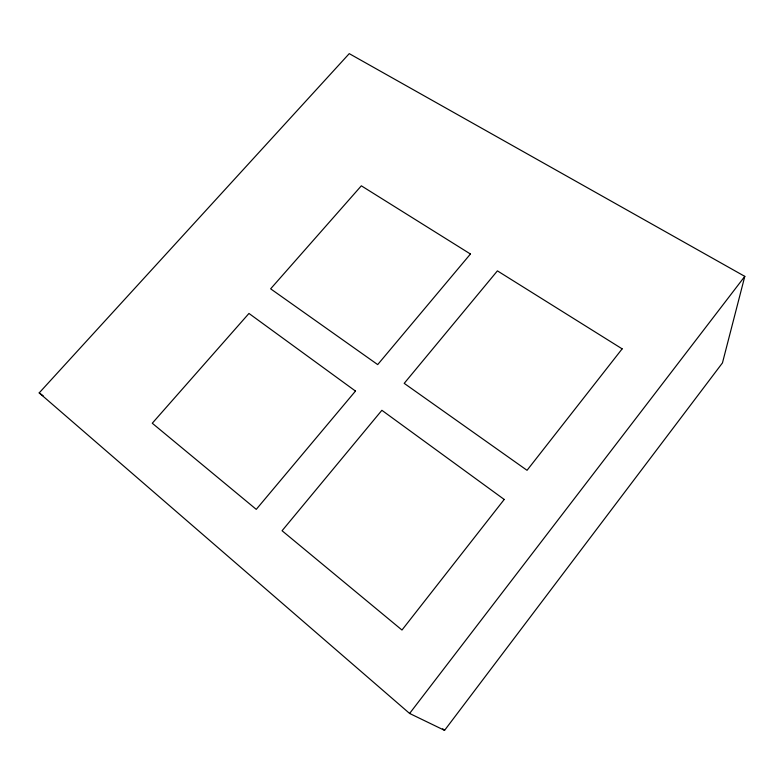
<?xml version="1.0" encoding="UTF-8"?>
<svg xmlns="http://www.w3.org/2000/svg" width="784" height="784" viewBox="0 0 784 784"><rect width="100%" height="100%" fill="white"/><g stroke="black" fill="none" stroke-linecap="round" stroke-linejoin="round"><path stroke-width="1.18" d="M744.8 276.37L722.456 362.914L444.557 730.365L409.611 713.46L39.2 392.902L349.243 53.635L744.8 276.37L409.611 713.46M39.2 392.902L43.12 395.773M442.695 728.767L444.557 730.365M504.22 499.457L401.976 630.032L282.073 530.739L381.877 410.297L504.22 499.457M622.153 348.851L527.044 470.312L404.201 383.356L497.409 270.872L622.153 348.851M355.485 391.069L256.26 509.365L152.272 423.242L248.959 313.443L355.485 391.069M470.439 254.016L377.692 364.599L270.637 288.826L361.336 185.818L470.439 254.016"/></g></svg>
